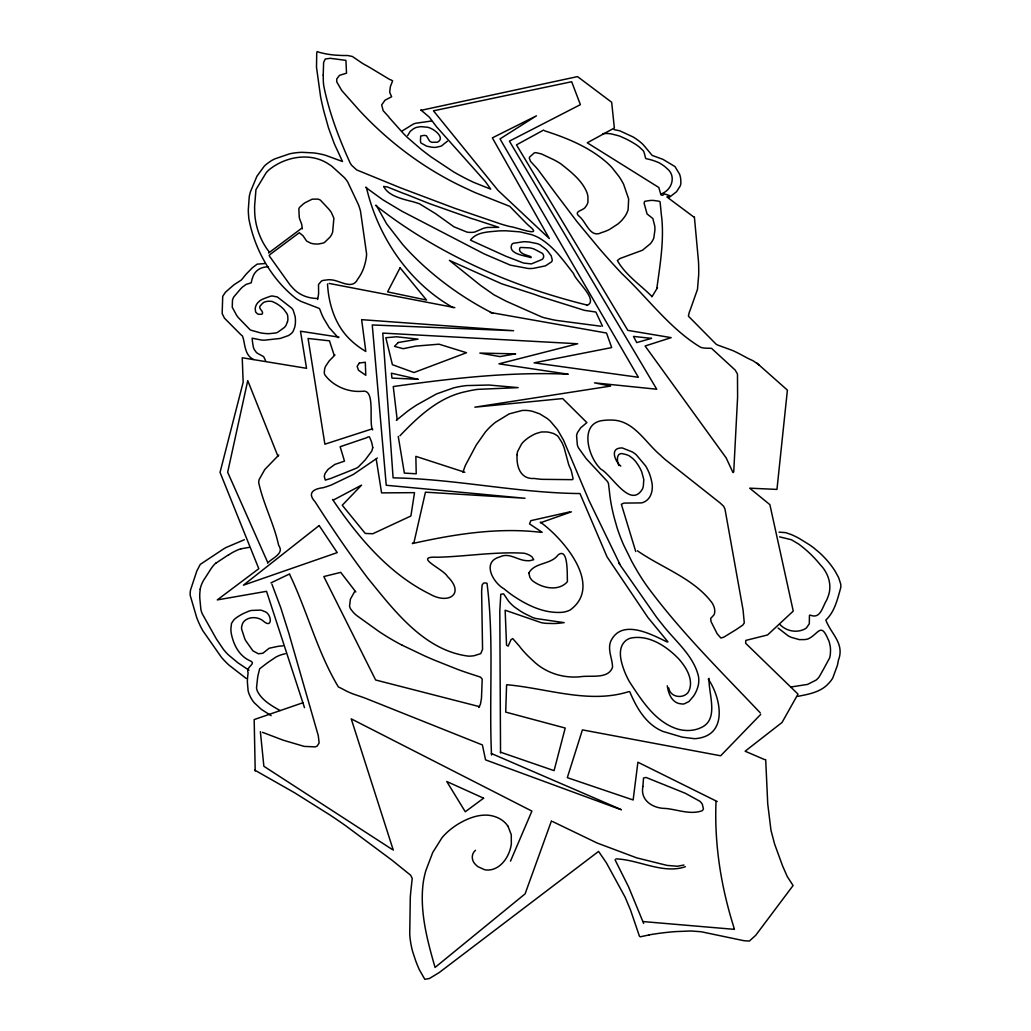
<?xml version="1.0" encoding="UTF-8"?>
<svg xmlns="http://www.w3.org/2000/svg" width="1031" height="1031" viewBox="0 0 1031 1031"><rect width="100%" height="100%" fill="white"/><g stroke="black" fill="none" stroke-linecap="round" stroke-linejoin="round"><path stroke-width="1.5" d="M506.582 684.855L505.705 712.099L565.207 728.041L554.072 770.647L500.422 752.153M733.724 472.005L737.603 397.154L737.474 373.995L735.129 370.013L711.506 348.323L705.372 348.169A13.596 8.338 7.1 0 1 700.732 347.357C669.931 328.837 647.829 297.959 621.77 273.524A1206.644 538.002 15.1 0 1 599.398 248.69L576.896 221.536L555.065 192.655A281.502 166.403 -0.7 0 0 551.985 188.518L537.989 169.638A109.969 62.968 1.9 0 0 534.625 165.836L530.514 161.339L529.328 158.168A9.227 5.155 3.5 0 1 529.573 157.15L534.187 152.949A3.892 2.178 3.5 0 1 535.927 152.665L541.443 153.928L553.956 159.831A84.838 48.547 2.9 0 1 560.787 163.8C570.994 171.919 582.554 180.786 587.219 193.3A89.452 51.292 2.9 0 1 587.941 196.741L587.928 202.205A27.399 15.684 4 0 1 587.129 204.409A30.015 17.179 3.9 0 1 585.801 206.496C583.92 210.93 572.514 210.852 579.486 216.574C586.239 222.026 590.209 238.457 601.318 232.671A45.467 26.162 4.3 0 0 609.54 229.436L617.865 224.011A69.902 40.003 3.9 0 0 622.247 219.848L624.709 216.729A63.419 36.33 4 0 0 628.124 209.615L628.652 198.983L623.613 184.265A165.128 95.161 2.4 0 0 619.141 176.701L611.963 167.563A103.164 58.896 3.3 0 0 605.738 161.596C588.16 146.582 566.393 137.78 544.6 130.821M200.233 589.242L199.821 593.044A125.176 88.653 -1.4 0 0 199.769 597.89L200.877 609.489A48.405 34.268 -3.6 0 0 202.295 613.87L216.433 639.04L223.469 649.427A83.215 59.553 -2.4 0 0 228.47 654.943L237.839 662.753L248.974 670.214M420.867 109.956L429.308 117.134L436.538 126.787L485.408 181.611L490.717 189.137L473.59 182.319A234.101 124.571 4.6 0 1 465.393 178.299L462.519 176.804A209.912 112.456 4.4 0 1 453.704 171.932L431.048 156.892A407.58 207.811 6.2 0 1 420.893 149.108L407.425 137.484A202.398 108.01 4.1 0 1 402.27 132.239L389.46 117.895A22.527 12.282 1.5 0 1 388.726 116.787L383.171 110.678L381.676 104.891L385.04 100.2L391.638 96.746L389.834 92.713A27.373 14.718 1.6 0 1 389.782 91.424L390.234 87.48A34.964 18.777 1.8 0 1 390.839 85.393L392.618 80.882L390.788 79.787A3.699 1.972 1.3 0 1 389.692 79.49L370.864 68.136A141.041 76.874 -0.7 0 0 367.861 66.384L363.543 63.999A47.671 24.899 1.4 0 1 361.829 62.955L352.383 56.486L348.014 55.571A11.586 6.109 0.6 0 0 346.841 55.519L343.71 55.506A61.899 31.806 0.7 0 1 336.544 55.184L335.694 55.146A48.869 25.234 0.6 0 1 329.778 54.488L328.631 54.321A65.237 33.495 0.7 0 1 325.049 53.715L319.546 52.413A11.985 6.25 0.4 0 1 318.218 51.911L317.161 51.576L316.723 53.187L316.504 67.247L320.589 96.759A1240.693 585.943 14.7 0 0 323.85 111.232L328.502 127.896L334.186 143.425A353.581 190.194 5.5 0 0 337.382 150.346L342.472 161.506L325.487 155.281A48.173 27.296 -0.3 0 0 319.7 153.903A54.939 31.201 -0.4 0 0 313.824 152.936L302.019 152.317A41.691 23.571 -0.3 0 0 295.613 152.807L292.804 153.207A30.788 17.347 -0.3 0 0 289.208 153.954L274.981 158.826A35.711 20.169 -0.4 0 0 270.934 160.965L267.093 163.684A60.301 34.255 -0.1 0 0 264.181 166.287L256.899 176.275L250.417 191.83A141.608 81.668 1.1 0 0 249.244 196.689L248.291 210.002A288.358 166.519 3.6 0 0 248.909 218.972C254.631 249.528 271.411 279.156 296.013 298.487A50.815 30.53 -0.1 0 0 301.207 301.477L319.017 308.321A3.712 2.268 -0.5 0 1 319.739 309.132L321.827 314.507A188.57 113.9 3.1 0 0 323.618 318.283L329.198 327.626L338.207 337.704M317.625 299.493L318.489 294.66A65.649 39.642 -1.6 0 0 318.579 291.219L318.515 284.44L321.453 281.063A7.436 4.485 -0.2 0 1 323.115 280.406L328.554 279.723A10.658 6.431 -0.2 0 1 330.616 279.813C339.289 279.955 352.202 290.446 357.551 279.388A98.461 58.277 -1.2 0 0 364.085 266.9L364.703 264.838A163.929 96.308 -2.3 0 0 365.941 259.67L366.405 256.732A78.678 46.55 -0.8 0 0 366.572 253.678L360.489 211.071A171.417 99.298 -2.4 0 0 358.427 204.666L347.679 181.894A74.193 42.439 -0.8 0 0 344.264 177.525L331.969 166.365A42.065 23.855 -0.4 0 0 329.16 164.457C311.13 151.892 285.703 156.351 269.31 169.6A42.116 23.906 -0.3 0 0 266.204 172.705L255.972 189.588L254.618 205.968A78.343 45.171 0.1 0 0 254.644 208.636C254.412 224.127 259.735 240.017 269.323 252.041M656.863 288.177C660.059 264.954 664.054 241.396 661.76 217.825A265.122 148.258 9.8 0 1 661.399 215.208A283.113 157.975 10.1 0 1 660.91 210.169L660.098 201.934A3.132 1.778 5.6 0 0 659.067 201.225L653.474 200.426A28.391 16.316 5.6 0 0 650.161 200.465L644.736 201.329L644.079 203.12L647.043 213.933L652.842 218.52L654.762 226.124A130.976 76.191 3.4 0 1 654.93 229.965L653.834 237.89A41.085 23.893 4.9 0 1 652.649 240.455L652.159 241.267A62.504 36.278 4.6 0 1 650.406 243.716L642.455 250.237L619.902 258.549L617.389 260.547C625.456 274.993 640.251 284.775 651.785 296.322M287.469 321.788L286.025 325.332A20.788 12.759 -1.5 0 1 284.388 327.458L277.7 332.291A9.485 5.851 -1.4 0 1 275.586 333L269.181 333.67A27.824 17.037 -1.4 0 1 259.941 332.717L251.435 330.345A8.519 5.245 -1.7 0 1 249.979 329.649L238.2 317.471A65.649 39.887 -0.8 0 1 236.524 315.164L232.246 307.251L232.503 299.828A52.194 31.806 -1.1 0 1 233.869 296.825L240.739 288.77A92.726 54.63 -3 0 0 242.311 287.185L246.357 284.234A6.637 3.982 -1.7 0 0 247.169 284.079L251.255 282.803L251.912 279.53A7.823 4.691 -1.4 0 1 252.376 278.46C254.064 271.166 260.456 266.707 268.228 266.849M551.482 820.831L525.088 893.877L435.069 967.439C427.182 940.092 419.527 911.43 423.213 882.729A133.347 108.203 7.2 0 1 425.867 870.576L432.724 852.508L442.015 837.7A71.526 57.556 4.5 0 1 448.408 831.192L450.173 829.697A80.122 64.579 4.8 0 1 459.929 822.996C468.783 818.008 478.951 814.142 489.274 815.328A24.783 19.641 3.7 0 1 507.909 826.179M407.657 135.602L410.183 131.388L413.457 128.798A20.401 11.289 1.8 0 1 416.395 127.393L420.493 126.671A19.744 10.929 1.6 0 1 421.937 126.736L423.625 126.877A76.603 43.225 1.5 0 1 425.79 127.122C431.396 126.581 445.985 137.175 438.02 141.878A3.235 1.791 1.9 0 1 437.08 142.188L432.144 142.304A2.706 1.495 1.8 0 1 431.37 142.098L430.481 141.659A7.964 4.408 1.9 0 1 429.424 140.77L426.538 135.924A1.637 0.902 1.7 0 0 425.88 135.641L425.339 135.538A11.315 6.276 1.7 0 0 424.063 135.383L420.687 136.015L420.468 140.59A25.904 14.37 2.1 0 0 420.532 141.595L420.738 142.549A3.544 1.972 1.7 0 0 421.086 143.051L426.705 146.17L431.77 147.214A21.161 11.702 1.9 0 0 435.726 147.369L441.126 146.144A18.094 10.026 1.8 0 0 442.157 145.448L442.969 144.778A65.713 36.961 2.9 0 1 444.309 143.644L447.454 141.183M510.5 861.143L531.906 811.101L351.223 718.852L393.301 850.214M651.914 296.825L657.52 287.662M354.806 591.304L350.411 599.14L349.561 606.086A17.334 12.372 -0.3 0 0 350.759 609.166L353.414 612.478A57.388 40.673 0.7 0 0 356.494 615.378L378.738 631.346A230.983 157.485 4.2 0 0 402.167 645.238M475.497 850.291C471.18 853.758 471.309 860.447 475.201 864.171A18.932 15.143 3.9 0 0 478.036 866.723L484.57 869.687A13.068 10.478 3.8 0 0 489.119 869.996C498.037 869.313 504.842 861.968 508.347 854.248A56.254 44.694 2.4 0 0 511.337 843.977L511.26 834.698L507.961 826.166M760.71 714.393L720.656 755.787L582.412 729.884L567.308 777.658L633.137 799.979L637.905 762.218L717.215 801.538M399.951 435.778C418.406 416.434 439.245 396.845 466.373 391.496A76.023 49.875 3.1 0 1 477.765 389.357L518.168 387.63L488.926 385.027L466.579 385.581A69.399 45.364 2.8 0 0 453.653 387.875L436.513 393.932L416.859 404.887A254.915 174.368 5.8 0 0 407.76 411.085L396.355 420.287M278.795 455.032L264.787 469.517L259.129 479.583A28.765 19.254 -1.8 0 0 258.717 482.585C263.214 503.785 273.885 523.452 278.512 544.806A31.394 21.638 -1.6 0 0 279.465 546.778C283.731 553.995 271.024 558.789 267.506 563.197M334.959 354.999L329.16 360.953L325.654 366.198A33.34 21.136 0.1 0 0 324.662 368.814L324.25 372.745A15.078 9.55 -0.2 0 0 325.01 375.091C332.897 385.581 346.493 391.728 359.587 391.406A60.868 38.173 0.2 0 0 364.355 391.161C375.323 391.986 368.57 423.11 372.655 429.927M478.693 707.485L480.42 704.263L481.477 698.296L482.212 679.133L480.485 677.122L469.736 673.604A247.724 168.556 4.9 0 1 457.983 669.519L434.657 660.24A466.283 295.665 6.5 0 1 424.617 655.896L402.18 645.213M660.703 194.047C671.658 190.748 676.787 176.237 667.057 168.581A51.073 28.816 5 0 0 664.067 165.991L660.407 163.517A21.187 11.857 5.3 0 0 657.92 162.279L655.42 161.287A45.66 25.762 5.1 0 0 652.017 160.14L650.484 159.702A21.264 11.895 5.2 0 0 648.615 159.238L646.321 158.697A2.101 1.16 5.2 0 1 645.664 158.336L644.929 155.745A21.007 11.663 4.9 0 0 644.813 154.946L643.885 151.853A15.207 8.428 5 0 0 643.125 150.59L639.078 146.814A62.891 35.222 4.4 0 0 634.967 143.94L631.281 141.737A99.221 56.112 4 0 0 626.281 139.069L620.714 136.543A27.824 15.401 4.6 0 0 618.175 135.641L611.486 133.94A17.205 9.485 4.6 0 0 606.628 133.489L602.645 133.656M216.072 563.055L228.354 554.91M268.563 253.02L301.503 228.405M402.477 130.782L413.263 124.12A22.308 12.32 1.7 0 1 415.88 123.23L431.474 121.001M377.385 458.009L353.298 474.466L331.273 485.021A92.867 60.558 -1.6 0 1 323.193 487.702C314.043 488.758 306.671 492.689 315.112 501.826C331.776 527.885 349.148 553.505 367.796 578.185C394.151 610.442 424.166 650.677 468.59 656.154A24.293 17.63 2.6 0 0 474.196 655.69L480.73 653.641L482.56 649.324L481.619 591.446L482.108 585.054L483.475 583.172A4.33 3.067 3.1 0 1 487.006 583.301C494.236 639.117 488.874 698.361 491.542 755.053M669.299 197.346L676.555 191.714L680.241 185.954A37.889 21.316 5.3 0 0 680.898 183.054L680.653 178.363A82.222 46.369 4.5 0 0 679.609 174.239L674.996 166.584L663.01 159.393A16.316 9.099 5.4 0 0 661.039 158.671L652.172 155.397L643.769 145.307A42.606 23.674 4.6 0 0 641.346 142.948L640.212 141.994A103.899 58.535 3.8 0 0 638.614 140.732A62.35 34.783 4.3 0 0 635.818 138.721A75.289 42.142 4.2 0 0 632.905 136.865L619.695 130.782L614.076 129.648M543.672 130.035L516.479 144.881L627.815 330.371L671.181 337.64L645.097 345.991L726.159 457.906L733.015 472.636M333.503 499.996L361.572 485.124L342.253 505.242L365.27 533.452L372.784 533.749L410.892 516.003L414.526 492.65L381.586 492.882L376.212 459.027M685.383 866.697C663.062 874.481 638.64 859.583 615.945 858.862M270.908 582.902L289.672 573.906M244.36 539.741L226.304 547.397A38.559 26.858 -3.3 0 0 223.237 549.162L200.259 564.395L196.831 570.955L190.555 589.951A38.443 27.038 -4 0 0 190.232 595.506L196.728 617.608A161.004 113.745 -0.6 0 0 202.811 630.701L221.369 657.224A126.285 90.109 -1.4 0 0 228.843 664.995L246.241 678.488M628.717 691.659C589.32 704.134 547.242 688.424 507.574 684.79M540.437 522.781L571.445 511.827M302.972 702.73L254.18 719.574L255.198 770.982M372.526 428.767L324.881 444.193L308.076 338.464L329.469 340.836L334.096 355.025M683.953 865.035L677.47 866.246L667.096 865.409L636.733 857.869L597.142 843.023L552.668 821.591M586.871 305.485C599.372 300.382 575.633 280.986 573.61 273.627C563.235 260.353 553.209 245.662 538.092 237.388A38.766 22.978 3.2 0 0 531.519 234.617L519.92 231.859L506.182 230.802A79.658 47.864 3.2 0 0 498.527 230.931C488.978 231.962 476.734 231.653 470.458 240.159L506.144 256.358L523.568 263.047L531.377 263.91L542.113 259.451A9.227 5.464 3.6 0 0 543.079 258.343A10.065 5.967 3.6 0 0 542.396 253.355L533.916 248.948A33.314 19.873 3.4 0 0 529.895 247.891L520.719 247.453A3.338 1.972 3.4 0 0 519.792 248.02C517.678 253.562 527.408 255.173 530.926 256.693M285.303 653.706L282.185 654.505A28.507 20.942 -2.9 0 0 275.934 657.069L269.039 661.696A63.87 45.712 -4.5 0 1 266.913 663.217L259.644 668.797L257.853 676.078A63.471 46.202 -5.8 0 1 257.608 677.767L256.526 687.754A21.715 16.019 -3.4 0 0 257.466 691.324C262.106 700.397 271.54 705.732 280.11 710.539M420.932 110.356L577.528 76.603L611.667 102.275L614.36 127.999L587.245 142.793L658.796 187.474L660.961 194.923L662.598 195.323L664.48 193.931L669.544 195.555L666.902 196.973L693.618 216.884M569.628 511.917L530.823 520.668L529.56 523.916L542.177 532.318M797.659 696.376C808.626 694.263 820.831 692.175 828.64 683.398A52.091 37.026 11.8 0 0 832.752 678.037L837.391 665.382A185.206 132.136 8 0 0 838.358 660.394C844.969 643.434 831.025 634.065 825.844 620.056C834.749 611.718 837.494 599.114 840.755 587.657A28.649 19.589 11.5 0 0 840.716 584.1L838.693 577.721L835.394 571.651A112.727 78.395 9.7 0 0 831.012 565.246A102.34 70.997 9.9 0 0 826.05 559.266A107.16 74.438 9.8 0 0 819.336 552.564L813.395 547.603A73.704 50.687 10.3 0 0 809.657 544.909L799.193 538.44A63.522 43.508 10.2 0 0 791.396 534.625L785.686 532.64L779.049 532.151M249.373 547.332L242.981 548.44A17.746 12.308 -3.3 0 0 240.97 548.93M649.246 934.911L640.277 936.805L639.413 936.148L630.534 910.051L625.108 897.163L606.318 862.702L598.573 851.413L439.167 972.581L429.36 978.535L424.798 979.282L419.295 969.63A212.927 172.77 10.2 0 1 415.712 960.866L412.761 951.948A121.916 100.445 6.4 0 1 409.732 934.344L410.286 897.692A186.25 151.235 9.1 0 1 410.789 891.609L412.22 878.399L410.673 875.255L391.986 860.189L345.746 825.792A920.09 733.66 -38.9 0 0 329.997 815.018L294.698 792.826L254.605 770.041M791.022 686.981L807.518 684.416L815.908 680.202A27.373 19.473 12.1 0 0 819.168 676.852L821.604 672.637A56.718 40.222 14.5 0 1 823.176 669.841L829.517 658.152A44.501 31.458 11.7 0 0 830.303 654.492L830.522 650.703A69.077 48.934 11 0 0 830.2 646.089L829.195 641.733A23.803 16.741 12.1 0 0 828.177 639.504C820.663 621.551 818.575 634.31 807.879 639.001A27.309 19.048 11.6 0 1 804.721 639.581L799.334 639.62L791.383 637.39A19.911 13.906 11.7 0 1 788.109 635.779L778.096 628.021M282.906 645.883L280.277 646.076A28.404 20.775 -3.1 0 0 277.326 646.489L269.194 648.228L262.866 653.254L258.42 653.77L252.93 650.87L245.61 640.509A35.776 25.723 -3 0 1 244.656 638.46L241.641 629.142A17.269 12.385 -3.5 0 1 241.679 626.526L242.349 624.155A23.172 16.625 -3.4 0 1 243.342 622.17C248.11 616.138 258.446 616.332 263.923 621.551C273.163 629.181 271.54 612.698 263.949 611.331A9.859 7.037 -3.5 0 0 260.521 610.12L251.603 610.429A17.076 12.217 -3.6 0 0 249.012 611.099L243.587 613.432A64.927 47.142 -3.1 0 0 239.862 615.455L237.62 616.86A30.311 21.78 -3.6 0 0 235.377 618.51A39.784 28.662 -3.4 0 0 233.921 619.76L231.511 623.381L230.88 629A65.52 47.078 -2.4 0 0 231.176 632.944C233.238 644.001 238.599 655.252 249.206 660.381C257.982 663.796 245.352 666.194 248.11 672.882A183.905 136.401 1.5 0 0 247.659 676.671L247.427 679.713A72.454 53.444 -2.1 0 0 247.388 682.071L248.084 690.551A42.181 31.123 -3.1 0 0 249.244 694.353L250.481 697.072A50.429 37.206 -2.8 0 0 254.129 702.614L261.243 709.289L271.114 715.63M264.787 263.562L257.196 264.129L252.17 267.918A81.874 47.916 -2.7 0 1 250.675 269.529L247.504 272.738A98.009 59.708 -0.2 0 0 246.151 274.182L244.682 275.896A45.338 27.334 -1 0 0 243.832 277.004L241.37 280.007L235.506 283.77A43.998 26.716 -1.4 0 0 233.418 285.252L225.389 292.276L222.709 296.4L222.168 313.54L224.41 318.102L240.558 334.366A43.018 26.394 -1.3 0 0 242.465 335.99C245.236 342.911 244.051 354.986 253.497 359.484M643.28 921.585L734.394 929.356M541.262 532.357C498.05 527.163 454.465 534.174 412.323 543.582L414.05 542.19L425.442 492.174L524.998 498.269L386.251 485.266L372.255 324.958L513.631 330.719L361.636 319.662L365.696 350.437M600.867 326.234L556.521 320.422A113.964 67.324 4.4 0 1 552.268 319.61L544.548 317.832A36.51 22.141 4.1 0 1 541.404 316.826L506.144 301.194L493.875 294.763L480.446 285.329L449.4 260.366L501.646 283.796L534.561 294.389A165.244 95.071 4.9 0 0 541.211 296.799L584.5 310.357L595.866 312.032L602.504 326.183M317.548 298.487C307.689 298.436 298.333 294.711 292.018 287.121A53.045 31.755 0 0 1 289.634 284.376L270.599 257.711A25.543 15.091 -0.7 0 1 269.813 256.732L269.207 255.417L270.457 254.18L299.274 232.735L302.998 235.738L306.607 241.035L310.718 243.174A13.571 7.964 -0.3 0 0 318.476 243.999L322.883 243.148A8.957 5.258 -0.2 0 0 324.623 242.349L329.791 237.323A30.737 17.952 -0.5 0 0 330.848 235.88L331.196 235.313A37.773 22.025 -0.6 0 0 332.665 232.039L333.876 218.185L331.376 212.515A73.343 42.709 -1.2 0 0 329.778 210.311A61.383 35.698 -1 0 0 328.129 208.378L320.512 200.246A5.413 3.119 -0.2 0 0 319.558 199.705L319.172 199.537A8.557 4.923 -0.2 0 0 317.767 199.099L312.2 199.176L305.124 202.695A65.778 38.418 0.4 0 0 303.024 204.19L299.647 207.295A11.625 6.714 -0.3 0 0 298.848 208.855L299.261 217.245A44.694 25.891 0.3 0 0 299.737 219.165L301.194 222.915A36.149 21.045 -1.1 0 1 301.774 224.745L302.341 228.843M339.006 337.15L300.485 331.222L306.542 368.312L242.233 357.757L243.161 382.256L220.041 472.378L258.807 568.712L217.27 599.913L266.539 591.317L304.493 707.678M779.591 536.867L791.344 539.729L798.522 543.968A115.279 80.354 9.4 0 1 811.075 554.614L814.838 558.467A140.384 98.538 9 0 1 820.238 564.704C828.744 573.365 832.648 586.252 827.635 597.671A60.649 41.73 10.4 0 1 826.643 600.171C822.416 606.628 820.663 619.554 810.211 615.095A1.327 0.915 11.8 0 0 809.451 615.468L809.309 623.729L806.448 627.905A17.501 12.192 11.5 0 1 803.471 629.632C795.507 632.982 786.06 630.843 780.042 624.631M490.369 312.483L606.537 333.039L611.679 347.576L534.084 362.835L638.357 377.282L500.009 138.901L536.442 115.807L492.354 137.87L549.317 238.561L498.089 190.464L433.458 110.82L571.664 81.733L580.389 104.647L509.417 141.144L656.734 389.228L594.5 382.849L610.636 386.071L474.853 407.181L562.668 398.572L586.871 422.581L580.698 427.813L577.54 432.492A29.19 19.061 5.6 0 0 576.587 435.636L577.321 444.864A37.052 24.216 5.8 0 0 578.43 447.802L586.33 458.821L607.465 481.516A18.133 12.14 5.5 0 1 608.509 483.784L609.514 492.187A230.48 150.99 11 0 0 609.746 494.545A350.978 225.763 13.3 0 0 616.087 524.148L616.693 526.519A307.985 199.872 12.6 0 0 623.678 545.038L631.655 561.199A445.25 280.097 14.5 0 0 638.086 572.476A312.045 202.746 12.8 0 0 646.888 585.969C680.537 631.771 721.313 671.735 760.298 712.885M329.121 283.422L454.839 307.638M531.12 257.647C525.359 255.701 507.239 254.013 511.917 244.283A7.539 4.446 3.3 0 1 513.193 243.316L523.761 241.705A35.982 21.419 3.5 0 1 529.251 242.027L537.125 243.6A15.955 9.434 3.5 0 1 540.141 244.875L545.708 249.077A79.799 47.826 2.6 0 1 547.525 250.92L551.211 255.791L552.268 259.98A11.057 6.56 3.7 0 1 551.546 261.861L545.489 265.843L533.362 268.369A28.133 16.638 3.5 0 1 528.22 268.498L510.281 265.109L484.055 253.845L401.755 211.136L382.823 199.782L365.605 187.307M479.595 706.686L375.645 679.996L323.811 576.548L340.72 572.373L355.824 591.949M464.865 472.288L415.854 456.359L416.228 473.796L404.358 473.1L398.25 436.435M621.435 809.851L485.562 759.873L482.572 745.748M262.48 732.319L283.19 740.181L304.209 746.392L315.331 746.882L317.277 745.98L319.133 742.874L318.283 735.631L288.835 633.253L280.741 607.684L271.939 584.216M482.456 744.975L364.987 698.064A326.415 265.199 -8.8 0 0 357.486 695.461L354.471 694.443A64.025 46.743 0 0 1 344.496 690.061L341.609 688.502A19.421 14.473 -1.9 0 0 340.385 687.909L339.122 687.316A5.464 4.047 -1.4 0 1 338.271 686.762C317.368 651.992 307.251 611.087 289.711 574.576M764.68 759.628L745.129 751.212L782.039 722.46L798.007 694.095L745.645 643.267L745.838 640.393L767.541 634.967L793.251 611.099L769.886 504.649L749.705 488.179L776.962 489.416L787.4 390.13L756.715 362.899M491.31 753.468L620.739 809.374M666.993 641.913C651.077 634.181 621.538 618.291 610.713 641.334C607.336 649.904 612.453 658.564 612.543 667.186C608.38 679.622 590.157 674.983 579.963 676.787C562.655 678.359 545.128 672.715 532.692 660.368A122.869 87.055 7 0 1 524.573 652.404A110.742 78.704 6.8 0 1 519.212 645.947L512.729 638.576L511.015 639.697L508.128 646.141L506.53 645.135L505.151 610.223L541.185 622.634A30.595 21.754 4.9 0 0 546.03 623.343L553.299 623.536A123.823 85.277 4.5 0 0 557.333 623.407L564.163 622.647L535.965 618.523A20.105 14.318 4.7 0 1 532.589 617.479L524.251 613.381A103.268 71.68 5.7 0 1 520.591 611.215L515.075 607.439A46.769 32.992 4.8 0 1 512.085 604.913A51.46 36.253 4.9 0 1 508.605 601.266L503.618 593.869L500.795 594.23L499.803 610.971L500.538 752.939M493.011 313.411C468.151 300.833 444.98 284.956 424.269 266.307A390.324 214.628 6.7 0 1 402.734 244.566L386.625 223.83L376.289 205.311M637.454 550.812C662.031 567.991 694.018 578.352 712.305 603.187C713.942 605.97 715.114 609.192 714.689 612.466A16.006 11.264 9 0 1 713.955 614.901L710.707 618.394L711.042 621.629L717.164 633.756L720.849 637.996L723.801 637.158L735.799 629.825L742.797 625.108L744.279 622.904L743.067 609.991L724.973 509.043L723.607 506.247L720.076 502.948L665.214 459.568A132.084 83.666 8.8 0 1 660.6 455.315C645.316 442.66 633.846 420.068 611.473 420.068A32.902 21.496 5.7 0 0 604.218 420.352C579.242 422.091 587.425 454.684 599.127 467.301A25.62 16.883 6 0 0 600.764 469.079C612.002 475.02 630.585 509.714 642.674 488.617A73.781 49.192 4.9 0 0 643.357 485.872L643.795 479.531L641.733 471.876A80.714 54.037 4.8 0 0 638.189 465.136L636.166 462.223A40.454 26.883 5.6 0 0 634.233 459.968A51.138 34.062 5.4 0 0 632.725 458.46L629.67 456.102A11.934 7.874 6.1 0 0 627.196 454.942A14.292 9.434 6 0 0 624.27 454.13C616.216 451.153 616.486 460.793 618.896 465.574M453.202 307.689C408.56 282.481 377.861 236.756 366.379 187.281M365.812 351.494L361.958 349.058A100.046 61.216 1.8 0 1 351.313 340.694C335.539 326.324 328.657 304.789 327.523 283.976M392.141 849.415L263.859 766.265L260.379 731.649M375.516 205.337C420.738 240.867 472.34 267.802 526.48 286.966A391.973 208.829 5.9 0 0 586.755 304.983M759.035 364.974L753.841 361.262A18.958 11.766 8 0 0 752.192 360.36L749.408 359.059A45.145 27.437 8.3 0 1 747.269 358.002L740.709 354.496A164.483 106.657 6.4 0 0 736.869 352.499L733.801 351.03A27.979 17.372 7.5 0 0 732.345 350.398L718.04 345.179A10.155 6.212 7.4 0 1 716.068 344.135L689.03 316.788A3.815 2.32 6.7 0 1 688.412 315.937L689.365 312.032A75.791 45.738 5.2 0 0 690.229 309.906L697.484 289.363L698.696 274.736A568.004 333.941 -3.4 0 0 698.49 261.474L694.379 216.858M540.321 522.137C562.81 538.118 604.076 585.647 569.963 610.12A21.393 15.169 5.1 0 1 562.733 612.259C544.561 613.845 527.15 605.365 512.523 595.364A127.522 87.416 5.9 0 1 504.095 588.881C492.96 582.695 481.464 561.818 499.79 556.933C509.211 552.191 517.407 560.271 526.583 560.671A23.545 16.29 4.1 0 0 529.676 560.696L533.71 559.704L531.957 556.817A17.501 12.243 3.9 0 0 528.542 554.717L526.841 554.008A13.674 9.55 4 0 0 523.967 553.209C495.28 551.533 466.515 556.456 437.84 557.243C411.64 555.928 443.626 569.086 447.377 576.393C465.29 593.611 448.846 605.081 429.682 593.985C388.597 573.661 357.757 536.777 332.536 499.416M667.959 641.862L647.842 617.401L607.053 556.869L579.976 493.553C517.291 492.998 455.754 478.912 393.107 477.856L382.759 333.103L577.669 343.761L498.952 363.84L568.223 374.214C509.662 371.572 451.166 378.441 393.262 386.548L397.167 419.681M620.804 466.089C615.649 462.03 609.643 449.104 620.095 448.047A7.217 4.743 6 0 1 622.479 448.021L632.403 451.99A36.562 24.241 5.8 0 1 636.23 454.748L645.702 466.038A88.808 59.502 4.8 0 1 651.502 480.781C653.641 488.63 651.747 499.12 643.331 502.355A9.369 6.276 6.6 0 1 641.243 502.909L623.974 503.089L621.358 504.249L635.753 551.546M618.664 562.939L656.721 617.479A352.228 228.534 13.6 0 0 661.734 623.768C674.493 640.599 693.154 654.737 698.425 676.091A43.289 31.587 8.5 0 1 698.18 685.731L697.626 687.677A60.868 44.423 8 0 1 693.631 696.041L688.953 701.531L684.352 703.825A7.861 5.774 9.5 0 1 682.122 704.018L678.81 703.477A10.026 7.359 9.5 0 1 676.091 702.369C670.305 699.031 668.256 691.994 667.263 685.808M615.043 859.79L628.614 886.956L643.628 923.402M619.876 564.202L588.933 500.383L563.506 440.134L557.397 429.515L550.425 421.267A53.651 35.234 3.4 0 0 546.92 418.302L539.703 413.856L532.292 411.253A22.244 14.486 3.8 0 0 522.253 410.467L509.237 413.869L495.473 422.272A104.17 69.167 5.1 0 0 485.33 432.079L476.232 445.07L465.458 465.252A107.598 72.222 4.9 0 0 463.074 472.366M708.258 679.094C720.166 696.26 728.208 732.062 700.268 737.912A23.752 17.591 10 0 1 694.404 738.673L682.213 737.152L662.985 731.443A37.812 27.889 9.5 0 1 654.788 727.01C642.622 718.517 635.341 704.959 629.709 691.608M267.454 561.869L227.671 472.262L247.749 380.607L277.958 456.256M668.745 687.973C670.111 697.214 682.702 699.173 688.038 692.536C693.425 683.811 689.133 672.805 683.708 665.188A80.392 59.231 7.3 0 0 678.836 659.002C666.683 646.334 648.757 634.233 630.418 638.176A15.993 11.547 7.7 0 0 626.152 640.315C616.976 647.597 620.675 660.974 624.09 670.266A125.808 89.826 10.7 0 0 629.464 681.775C641.643 700.281 654.956 721.7 677.161 728.93C685.048 731.288 693.837 731.159 701.312 727.512C719.522 719.213 708.194 693.206 709.057 678.308M734.188 928.454L731.623 919.987A593.585 407.387 25.8 0 1 716.03 801.577M265.598 360.644L263.627 356.623L257.647 353.401A10.516 6.547 -1.6 0 1 256.281 352.318L254.425 349.754A30.672 19.074 -1.3 0 1 253.381 347.267L252.685 343.143A55.017 34.087 -2.9 0 0 252.44 341.596L252.131 338.194L261.513 340.05A16.045 9.898 -1.6 0 0 264.658 340.166L280.342 338.426L288.371 335.59A17.811 10.98 -1.3 0 0 293.165 331.312L294.814 326.93A83.537 51.112 -2.5 0 0 295.15 325.074A71.371 43.714 -2.3 0 0 295.433 321.891A87.79 53.728 -2.6 0 0 295.15 316.556L293.229 310.318A26.239 16.058 -1.4 0 0 291.631 308.076L277.339 296.954L272.21 295.974A9.369 5.696 -1.3 0 0 270.328 296.284L264.555 298.397A66.951 41.433 -0.9 0 0 262.647 299.209L261.32 299.853A11.947 7.269 -1.4 0 0 260.018 300.652L257.776 302.74A22.514 13.738 -1.2 0 0 255.624 306.581A26.626 16.251 -1.2 0 0 255.198 308.81L255.649 312.019L257.441 313.824A4.575 2.797 -1.6 0 0 258.845 314.313L261.526 314.275A2.01 1.224 -1.6 0 0 262.364 313.824C263.936 310.653 256.745 308.295 261.088 304.97A30.35 18.558 -1 0 1 262.119 303.758L263.524 302.547A5.49 3.338 -1.4 0 1 264.864 301.915L267.197 301.374A13.455 8.209 -1.4 0 1 269.001 301.194L272.094 301.426L275.831 303.217A62.311 38.379 -2.2 0 1 277.455 304.184L277.996 304.532A40.157 24.628 -1.8 0 1 280.819 306.581L281.411 307.083A48.792 29.976 -2 0 1 283.873 309.429L286.85 313.488A24.216 14.834 -1.5 0 1 287.675 315.666L287.933 318.991A39.114 23.958 -1.8 0 1 287.469 321.788M765.698 759.576L767.734 803.832L770.982 830.316L774.565 843.938L782.568 865.872L787.246 876.53L793.084 885.526L755.749 935.272L749.369 941.058L743.957 940.71L701.17 931.753L690.809 930.98L675.189 931.624A275.483 238.896 23.4 0 0 649.221 934.859M200.143 589.229A49.784 35.08 -3.5 0 1 203.507 580.479L211.02 568.764A40.918 28.649 -3.4 0 1 215.917 562.99M228.508 555.013A46.343 32.451 -3.1 0 1 240.842 548.75M642.906 786.46C640.019 800.675 653.203 808.497 665.704 808.459C677.547 809.606 690.358 814.98 702.008 810.791A5.284 4.06 11.5 0 0 702.923 809.851A5.606 4.304 11.5 0 0 703.4 808.781L702.317 804.232A16.651 12.823 11.2 0 0 701.093 802.53A13.132 10.091 11.2 0 0 699.869 801.255L685.306 793.277L646.063 777.451L643.524 777.993L642.906 786.46M323.206 75.147L323.334 81.475A183.879 98.1 3 0 0 323.85 86.359C329.276 112.882 339.019 138.515 350.179 163.078A82.441 45.957 1.8 0 0 351.674 165.321L356.674 169.909L400.879 187.99L454.929 208.352L501.491 224.217A157.872 87.429 4 0 0 509.791 226.549C514.366 226.485 545.154 238.715 528.851 225.712A99.144 56.537 4.8 0 1 525.462 222.451L509.752 206.342L475.742 192.861A223.366 119.789 4.4 0 1 467.275 188.969C428.084 171.146 392.656 145.319 362.964 114.222A367.835 188.325 5.4 0 1 358.517 109.466L341.751 90.509L336.699 81.784L336.789 78.923L339.47 75.366L346.519 73.175L345.926 60.365L330.332 58.316L325.255 58.986L323.618 62.44L323.206 75.147M517.098 454.761C516.273 466.192 520.204 479.57 534.367 478.461A67.904 44.397 4.2 0 0 542.061 479.338L572.398 479.66L573.12 478.848L571.561 471.85A28.894 19.28 4.3 0 0 570.646 469.182L569.499 466.631A53.38 35.17 6 0 1 568.558 464.118L564.176 447.866A104.891 69.696 2.4 0 0 561.921 442.492L558.132 436.487A10.658 6.985 4.3 0 0 556.869 435.43L554.588 434.051A12.217 8.016 4.3 0 0 552.835 433.291L549.587 432.414A23.21 15.272 4.2 0 0 546.662 431.95L541.404 431.963L536.365 433.445A32.567 21.471 4.5 0 0 533.89 434.502L530.089 436.629A55.068 36.497 4.9 0 0 525.913 439.618L523.967 441.32A37.039 24.473 4.5 0 0 521.583 443.961L517.665 451.385A28.713 18.983 4.3 0 0 517.162 453.846L517.098 454.761M528.826 573.081L529.908 577.347A21.29 14.924 4.8 0 0 532.434 580.698C541.571 587.85 557.384 591.691 566.599 582.579A6.882 4.846 5.1 0 0 567.45 581.291C566.947 575.672 568.622 548.453 558.957 554.291A12.385 8.622 5.2 0 0 557.861 555.232C550.696 564.808 534.445 562.243 528.826 573.081M372.771 447.673L371.766 451.088L366.611 458.022A43.985 28.958 -0.8 0 1 365.258 459.839L358.453 466.863A17.514 11.612 -0.4 0 1 356.481 468.151L343.98 473.216A118.372 82.042 0.8 0 0 341.093 474.35L333.297 477.443A37.722 25.543 -0.3 0 0 331.067 478.384L325.306 480.098L324.288 476.477A26.162 17.527 -0.3 0 1 325.306 473.087L328 469.44L334.817 464.44L344.496 461.128L340.153 446.719L366.443 437.801A17.978 11.741 0 0 0 368.041 436.938L369.382 436.809L370.889 440.185A130.679 86.308 -2.7 0 1 371.933 443.317L372.771 447.673M383.7 186.482C387.437 194.176 397.309 197.462 405.144 199.718A112.907 62.672 2.1 0 0 409.152 200.787A95.754 53.444 2 0 0 412.735 201.651L419.321 203.7L433.574 212.438A47.271 27.695 1.2 0 1 435.868 213.868L453.911 226.794L467.043 232.117A14.408 8.403 2.4 0 0 470.265 232.4L472.353 232.362A10.168 5.941 2.5 0 0 475.072 231.923L481.619 229.088A18.584 10.916 2.9 0 1 483.887 228.199L485.949 227.671A8.171 4.781 2.8 0 1 487.47 227.464L498.798 227.336L474.26 219.307A55.378 31.626 2.9 0 1 471.231 218.404L431.113 204.215A67.118 37.915 2.3 0 1 426.306 202.372L406.33 194.395A78.214 43.792 2 0 1 403.25 193.3L387.205 186.895L383.7 186.482M400.08 267.815L387.592 291.876L426.538 300.047L400.08 267.815M359.381 363.015L357.138 366.34L358.517 370.245L365.786 375.284L365.296 362.242L359.381 363.015M398.237 342.524L394.473 346.364L403.237 348.697L415.609 346.12L439.013 344.186L466.528 352.718L413.959 372.539L392.399 364.678L385.826 337.717L396.677 336.789L418.058 339.147L398.237 342.524M319.146 525.552L243.406 585.183L337.214 552.616L319.146 525.552M483.603 798.187L465.277 811.758L446.758 781.498L483.603 798.187M651.45 338.374L636.72 342.601L633.485 336.415L651.45 338.374M515.5 353.865L499.919 356.597L479.84 353.079L515.5 353.865M417.993 379.292L391.973 378.106L391.393 373.196L417.993 379.292"/></g></svg>
